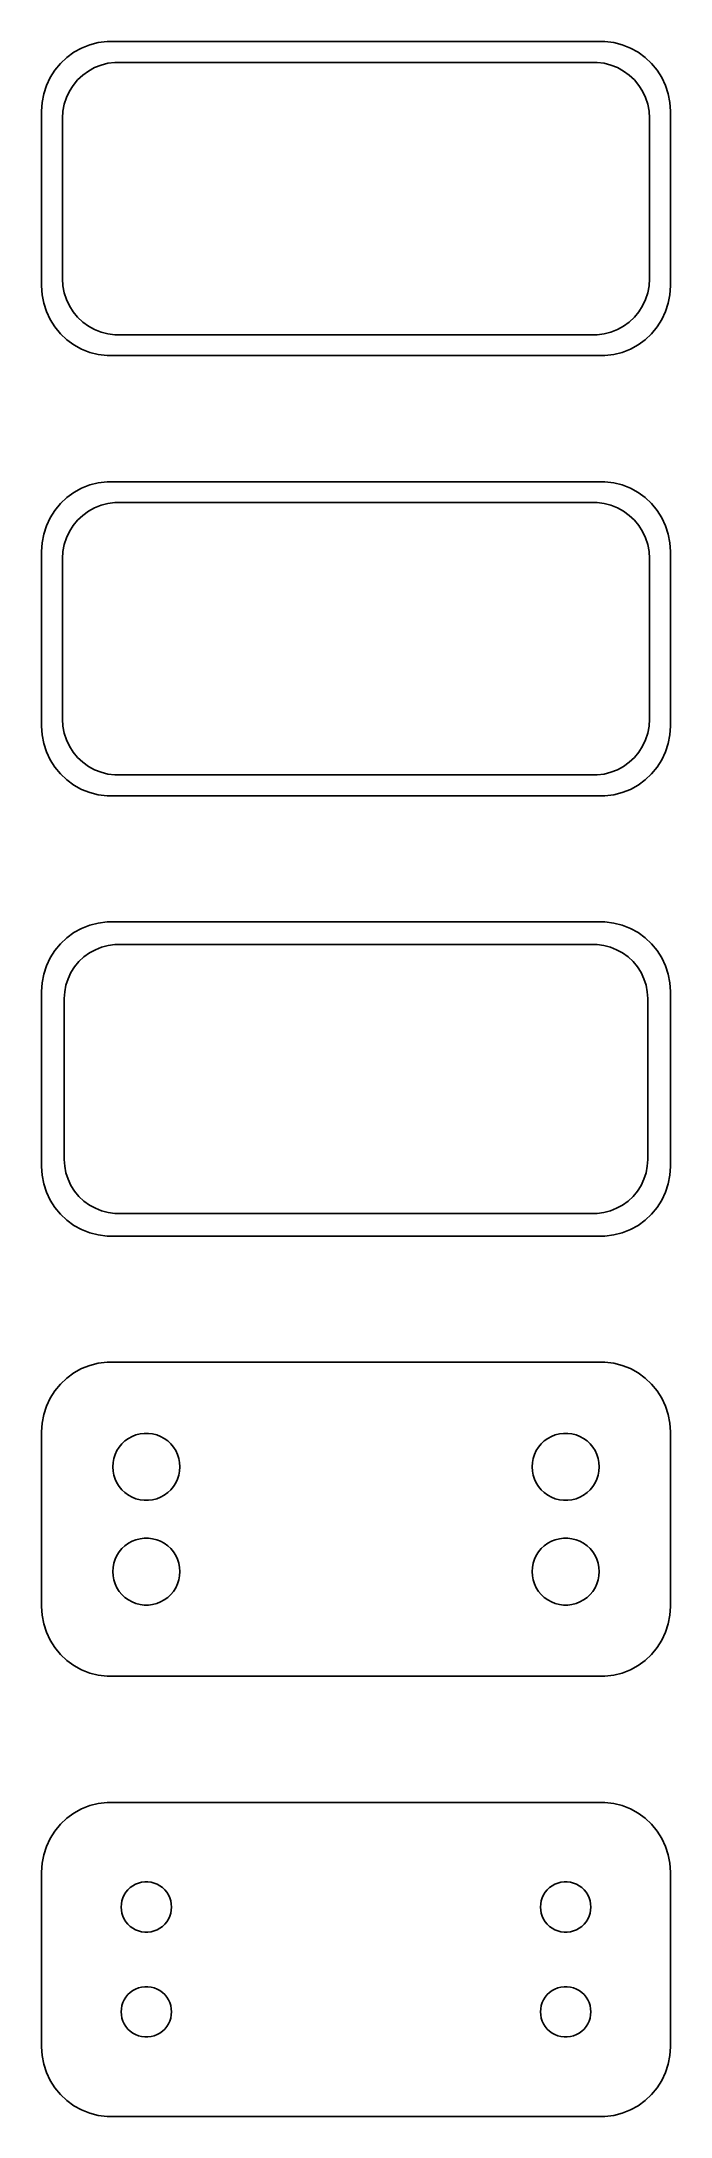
# Model space of a CAD drawing. Header units: metres. Extents: x -22 to 22, y 115 to 263.
import ezdxf

# ---------------------------------------------------------------- set-up
doc = ezdxf.new("R2010")
doc.units = ezdxf.units.M

msp = doc.modelspace()

# ---------------------------------------------------------------- linework, layer by layer
for p, q in [((-19.0451, 263.005), (-19.6289, 262.774)), ((-18.4369, 263.161), (-19.0451, 263.005)), ((-17.8139, 263.24), (-18.4369, 263.161)), ((17.8139, 263.24), (-17.8139, 263.24)), ((18.4369, 263.161), (17.8139, 263.24)), ((19.0451, 263.005), (18.4369, 263.161)), ((19.6289, 262.774), (19.0451, 263.005)), ((-21.1448, 261.673), (-21.5451, 261.189)), ((-20.6871, 262.103), (-21.1448, 261.673)), ((-20.1791, 262.472), (-20.6871, 262.103)), ((-19.6289, 262.774), (-20.1791, 262.472)), ((-19.1433, 261.127), (-18.7031, 261.369)), ((-18.7031, 261.369), (-18.2361, 261.554)), ((-18.2361, 261.554), (-17.7495, 261.679)), ((-17.7495, 261.679), (-17.2512, 261.742)), ((-17.2512, 261.742), (17.2512, 261.742)), ((17.2512, 261.742), (17.7495, 261.679)), ((17.7495, 261.679), (18.2361, 261.554)), ((18.2361, 261.554), (18.7031, 261.369)), ((18.7031, 261.369), (19.1433, 261.127)), ((20.1791, 262.472), (19.6289, 262.774)), ((20.6871, 262.103), (20.1791, 262.472)), ((21.1448, 261.673), (20.6871, 262.103)), ((21.5451, 261.189), (21.1448, 261.673)), ((-22.1489, 260.091), (-22.3429, 259.493)), ((-21.8815, 260.659), (-22.1489, 260.091)), ((-21.5451, 261.189), (-21.8815, 260.659)), ((-20.5052, 259.677), (-20.2361, 260.101)), ((-20.2361, 260.101), (-19.9159, 260.488)), ((-19.9159, 260.488), (-19.5497, 260.832)), ((-19.5497, 260.832), (-19.1433, 261.127)), ((19.1433, 261.127), (19.5497, 260.832)), ((19.5497, 260.832), (19.9159, 260.488)), ((19.9159, 260.488), (20.2361, 260.101)), ((20.2361, 260.101), (20.5052, 259.677)), ((21.8815, 260.659), (21.5451, 261.189)), ((22.1489, 260.091), (21.8815, 260.659)), ((22.3429, 259.493), (22.1489, 260.091)), ((-22.4606, 258.877), (-22.5, 258.25)), ((-22.3429, 259.493), (-22.4606, 258.877)), ((-20.9684, 258.251), (-20.8743, 258.745)), ((-20.8743, 258.745), (-20.7191, 259.222)), ((-20.7191, 259.222), (-20.5052, 259.677)), ((20.5052, 259.677), (20.7191, 259.222)), ((20.7191, 259.222), (20.8743, 258.745)), ((20.8743, 258.745), (20.9684, 258.251)), ((22.4606, 258.877), (22.3429, 259.493)), ((22.5, 258.25), (22.4606, 258.877)), ((-22.5, 258.25), (-22.5, 245.75)), ((-21, 257.75), (-20.9684, 258.251)), ((-21, 246.25), (-21, 257.75)), ((20.9684, 258.251), (21, 257.75)), ((21, 257.75), (21, 246.25)), ((22.5, 245.75), (22.5, 258.25)), ((-22.5, 245.75), (-22.4606, 245.123)), ((-22.4606, 245.123), (-22.3429, 244.507)), ((-20.9684, 245.749), (-21, 246.25)), ((-20.8743, 245.255), (-20.9684, 245.749)), ((-20.7191, 244.778), (-20.8743, 245.255)), ((20.8743, 245.255), (20.7191, 244.778)), ((20.9684, 245.749), (20.8743, 245.255)), ((21, 246.25), (20.9684, 245.749)), ((22.3429, 244.507), (22.4606, 245.123)), ((22.4606, 245.123), (22.5, 245.75)), ((-22.3429, 244.507), (-22.1489, 243.909)), ((-22.1489, 243.909), (-21.8815, 243.341)), ((-20.5052, 244.323), (-20.7191, 244.778)), ((-20.2361, 243.899), (-20.5052, 244.323)), ((-19.9159, 243.512), (-20.2361, 243.899)), ((-19.5497, 243.168), (-19.9159, 243.512)), ((19.9159, 243.512), (19.5497, 243.168)), ((20.2361, 243.899), (19.9159, 243.512)), ((20.5052, 244.323), (20.2361, 243.899)), ((20.7191, 244.778), (20.5052, 244.323)), ((21.8815, 243.341), (22.1489, 243.909)), ((22.1489, 243.909), (22.3429, 244.507)), ((-21.8815, 243.341), (-21.5451, 242.811)), ((-21.5451, 242.811), (-21.1448, 242.327)), ((-21.1448, 242.327), (-20.6871, 241.897)), ((-19.1433, 242.873), (-19.5497, 243.168)), ((-18.7031, 242.631), (-19.1433, 242.873)), ((-18.2361, 242.446), (-18.7031, 242.631)), ((-17.7495, 242.321), (-18.2361, 242.446)), ((-17.2512, 242.258), (-17.7495, 242.321)), ((17.2512, 242.258), (-17.2512, 242.258)), ((17.7495, 242.321), (17.2512, 242.258)), ((18.2361, 242.446), (17.7495, 242.321)), ((18.7031, 242.631), (18.2361, 242.446)), ((19.1433, 242.873), (18.7031, 242.631)), ((19.5497, 243.168), (19.1433, 242.873)), ((20.6871, 241.897), (21.1448, 242.327)), ((21.1448, 242.327), (21.5451, 242.811)), ((21.5451, 242.811), (21.8815, 243.341)), ((-20.6871, 241.897), (-20.1791, 241.528)), ((-20.1791, 241.528), (-19.6289, 241.226)), ((-19.6289, 241.226), (-19.0451, 240.995)), ((-19.0451, 240.995), (-18.4369, 240.839)), ((-18.4369, 240.839), (-17.8139, 240.76)), ((-17.8139, 240.76), (17.8139, 240.76)), ((17.8139, 240.76), (18.4369, 240.839)), ((18.4369, 240.839), (19.0451, 240.995)), ((19.0451, 240.995), (19.6289, 241.226)), ((19.6289, 241.226), (20.1791, 241.528)), ((20.1791, 241.528), (20.6871, 241.897)), ((-18.4369, 231.661), (-19.0451, 231.505)), ((-17.8139, 231.74), (-18.4369, 231.661)), ((17.8139, 231.74), (-17.8139, 231.74)), ((18.4369, 231.661), (17.8139, 231.74)), ((19.0451, 231.505), (18.4369, 231.661)), ((-21.1448, 230.173), (-21.5451, 229.689)), ((-20.6871, 230.603), (-21.1448, 230.173)), ((-20.1791, 230.972), (-20.6871, 230.603)), ((-19.6289, 231.274), (-20.1791, 230.972)), ((-19.0451, 231.505), (-19.6289, 231.274)), ((-18.2361, 230.054), (-17.7495, 230.179)), ((-17.7495, 230.179), (-17.2512, 230.242)), ((-17.2512, 230.242), (17.2512, 230.242)), ((17.2512, 230.242), (17.7495, 230.179)), ((17.7495, 230.179), (18.2361, 230.054)), ((19.6289, 231.274), (19.0451, 231.505)), ((20.1791, 230.972), (19.6289, 231.274)), ((20.6871, 230.603), (20.1791, 230.972)), ((21.1448, 230.173), (20.6871, 230.603)), ((21.5451, 229.689), (21.1448, 230.173)), ((-21.8815, 229.159), (-22.1489, 228.591)), ((-21.5451, 229.689), (-21.8815, 229.159)), ((-20.2361, 228.601), (-19.9159, 228.988)), ((-19.9159, 228.988), (-19.5497, 229.332)), ((-19.5497, 229.332), (-19.1433, 229.627)), ((-19.1433, 229.627), (-18.7031, 229.869)), ((-18.7031, 229.869), (-18.2361, 230.054)), ((18.2361, 230.054), (18.7031, 229.869)), ((18.7031, 229.869), (19.1433, 229.627)), ((19.1433, 229.627), (19.5497, 229.332)), ((19.5497, 229.332), (19.9159, 228.988)), ((19.9159, 228.988), (20.2361, 228.601)), ((21.8815, 229.159), (21.5451, 229.689)), ((22.1489, 228.591), (21.8815, 229.159)), ((-22.4606, 227.377), (-22.5, 226.75)), ((-22.3429, 227.993), (-22.4606, 227.377)), ((-22.1489, 228.591), (-22.3429, 227.993)), ((-20.9684, 226.751), (-20.8743, 227.245)), ((-20.8743, 227.245), (-20.7191, 227.722)), ((-20.7191, 227.722), (-20.5052, 228.177)), ((-20.5052, 228.177), (-20.2361, 228.601)), ((20.2361, 228.601), (20.5052, 228.177)), ((20.5052, 228.177), (20.7191, 227.722)), ((20.7191, 227.722), (20.8743, 227.245)), ((20.8743, 227.245), (20.9684, 226.751)), ((22.3429, 227.993), (22.1489, 228.591)), ((22.4606, 227.377), (22.3429, 227.993)), ((22.5, 226.75), (22.4606, 227.377)), ((-22.5, 226.75), (-22.5, 214.25)), ((-21, 226.25), (-20.9684, 226.751)), ((-21, 214.75), (-21, 226.25)), ((20.9684, 226.751), (21, 226.25)), ((21, 226.25), (21, 214.75)), ((22.5, 214.25), (22.5, 226.75)), ((-22.5, 214.25), (-22.4606, 213.623)), ((-20.9684, 214.249), (-21, 214.75)), ((-20.8743, 213.755), (-20.9684, 214.249)), ((20.9684, 214.249), (20.8743, 213.755)), ((21, 214.75), (20.9684, 214.249)), ((22.4606, 213.623), (22.5, 214.25)), ((-22.4606, 213.623), (-22.3429, 213.007)), ((-22.3429, 213.007), (-22.1489, 212.409)), ((-22.1489, 212.409), (-21.8815, 211.841)), ((-20.7191, 213.278), (-20.8743, 213.755)), ((-20.5052, 212.823), (-20.7191, 213.278)), ((-20.2361, 212.399), (-20.5052, 212.823)), ((-19.9159, 212.012), (-20.2361, 212.399)), ((20.2361, 212.399), (19.9159, 212.012)), ((20.5052, 212.823), (20.2361, 212.399)), ((20.7191, 213.278), (20.5052, 212.823)), ((20.8743, 213.755), (20.7191, 213.278)), ((21.8815, 211.841), (22.1489, 212.409)), ((22.1489, 212.409), (22.3429, 213.007)), ((22.3429, 213.007), (22.4606, 213.623)), ((-21.8815, 211.841), (-21.5451, 211.311)), ((-21.5451, 211.311), (-21.1448, 210.827)), ((-19.5497, 211.668), (-19.9159, 212.012)), ((-19.1433, 211.373), (-19.5497, 211.668)), ((-18.7031, 211.131), (-19.1433, 211.373)), ((-18.2361, 210.946), (-18.7031, 211.131)), ((-17.7495, 210.821), (-18.2361, 210.946)), ((18.2361, 210.946), (17.7495, 210.821)), ((18.7031, 211.131), (18.2361, 210.946)), ((19.1433, 211.373), (18.7031, 211.131)), ((19.5497, 211.668), (19.1433, 211.373)), ((19.9159, 212.012), (19.5497, 211.668)), ((21.1448, 210.827), (21.5451, 211.311)), ((21.5451, 211.311), (21.8815, 211.841)), ((-21.1448, 210.827), (-20.6871, 210.397)), ((-20.6871, 210.397), (-20.1791, 210.028)), ((-20.1791, 210.028), (-19.6289, 209.726)), ((-19.6289, 209.726), (-19.0451, 209.495)), ((-19.0451, 209.495), (-18.4369, 209.339)), ((-17.2512, 210.758), (-17.7495, 210.821)), ((17.2512, 210.758), (-17.2512, 210.758)), ((17.7495, 210.821), (17.2512, 210.758)), ((18.4369, 209.339), (19.0451, 209.495)), ((19.0451, 209.495), (19.6289, 209.726)), ((19.6289, 209.726), (20.1791, 210.028)), ((20.1791, 210.028), (20.6871, 210.397)), ((20.6871, 210.397), (21.1448, 210.827)), ((-18.4369, 209.339), (-17.8139, 209.26)), ((-17.8139, 209.26), (17.8139, 209.26)), ((17.8139, 209.26), (18.4369, 209.339)), ((-20.6871, 199.103), (-21.1448, 198.673)), ((-20.1791, 199.472), (-20.6871, 199.103)), ((-19.6289, 199.774), (-20.1791, 199.472)), ((-19.0451, 200.005), (-19.6289, 199.774)), ((-18.4369, 200.161), (-19.0451, 200.005)), ((-17.8139, 200.24), (-18.4369, 200.161)), ((17.8139, 200.24), (-17.8139, 200.24)), ((18.4369, 200.161), (17.8139, 200.24)), ((19.0451, 200.005), (18.4369, 200.161)), ((19.6289, 199.774), (19.0451, 200.005)), ((20.1791, 199.472), (19.6289, 199.774)), ((20.6871, 199.103), (20.1791, 199.472)), ((21.1448, 198.673), (20.6871, 199.103)), ((-21.8815, 197.659), (-22.1489, 197.091)), ((-21.5451, 198.189), (-21.8815, 197.659)), ((-21.1448, 198.673), (-21.5451, 198.189)), ((-19.823, 197.401), (-19.4685, 197.734)), ((-19.4685, 197.734), (-19.0751, 198.02)), ((-19.0751, 198.02), (-18.6489, 198.254)), ((-18.6489, 198.254), (-18.1967, 198.433)), ((-18.1967, 198.433), (-17.7256, 198.554)), ((-17.7256, 198.554), (-17.2432, 198.615)), ((-17.2432, 198.615), (17.2432, 198.615)), ((17.2432, 198.615), (17.7256, 198.554)), ((17.7256, 198.554), (18.1967, 198.433)), ((18.1967, 198.433), (18.6489, 198.254)), ((18.6489, 198.254), (19.0751, 198.02)), ((19.0751, 198.02), (19.4685, 197.734)), ((19.4685, 197.734), (19.823, 197.401)), ((21.5451, 198.189), (21.1448, 198.673)), ((21.8815, 197.659), (21.5451, 198.189)), ((22.1489, 197.091), (21.8815, 197.659)), ((-22.3429, 196.493), (-22.4606, 195.877)), ((-22.1489, 197.091), (-22.3429, 196.493)), ((-20.751, 195.713), (-20.6007, 196.176)), ((-20.6007, 196.176), (-20.3936, 196.616)), ((-20.3936, 196.616), (-20.133, 197.026)), ((-20.133, 197.026), (-19.823, 197.401)), ((19.823, 197.401), (20.133, 197.026)), ((20.133, 197.026), (20.3936, 196.616)), ((20.3936, 196.616), (20.6007, 196.176)), ((20.6007, 196.176), (20.751, 195.713)), ((22.3429, 196.493), (22.1489, 197.091)), ((22.4606, 195.877), (22.3429, 196.493)), ((-22.4606, 195.877), (-22.5, 195.25)), ((-22.5, 195.25), (-22.5, 182.75)), ((-20.8726, 194.75), (-20.8421, 195.235)), ((-20.8726, 183.25), (-20.8726, 194.75)), ((-20.8421, 195.235), (-20.751, 195.713)), ((20.751, 195.713), (20.8421, 195.235)), ((20.8421, 195.235), (20.8726, 194.75)), ((20.8726, 194.75), (20.8726, 183.25)), ((22.5, 195.25), (22.4606, 195.877)), ((22.5, 182.75), (22.5, 195.25)), ((-22.5, 182.75), (-22.4606, 182.123)), ((-20.8421, 182.765), (-20.8726, 183.25)), ((-20.751, 182.287), (-20.8421, 182.765)), ((20.8421, 182.765), (20.751, 182.287)), ((20.8726, 183.25), (20.8421, 182.765)), ((22.4606, 182.123), (22.5, 182.75)), ((-22.4606, 182.123), (-22.3429, 181.507)), ((-22.3429, 181.507), (-22.1489, 180.909)), ((-20.6007, 181.824), (-20.751, 182.287)), ((-20.3936, 181.384), (-20.6007, 181.824)), ((-20.133, 180.974), (-20.3936, 181.384)), ((20.3936, 181.384), (20.133, 180.974)), ((20.6007, 181.824), (20.3936, 181.384)), ((20.751, 182.287), (20.6007, 181.824)), ((22.1489, 180.909), (22.3429, 181.507)), ((22.3429, 181.507), (22.4606, 182.123)), ((-22.1489, 180.909), (-21.8815, 180.341)), ((-21.8815, 180.341), (-21.5451, 179.811)), ((-21.5451, 179.811), (-21.1448, 179.327)), ((-19.823, 180.599), (-20.133, 180.974)), ((-19.4685, 180.266), (-19.823, 180.599)), ((-19.0751, 179.98), (-19.4685, 180.266)), ((-18.6489, 179.746), (-19.0751, 179.98)), ((-18.1967, 179.567), (-18.6489, 179.746)), ((18.6489, 179.746), (18.1967, 179.567)), ((19.0751, 179.98), (18.6489, 179.746)), ((19.4685, 180.266), (19.0751, 179.98)), ((19.823, 180.599), (19.4685, 180.266)), ((20.133, 180.974), (19.823, 180.599)), ((21.1448, 179.327), (21.5451, 179.811)), ((21.5451, 179.811), (21.8815, 180.341)), ((21.8815, 180.341), (22.1489, 180.909)), ((-21.1448, 179.327), (-20.6871, 178.897)), ((-20.6871, 178.897), (-20.1791, 178.528)), ((-20.1791, 178.528), (-19.6289, 178.226)), ((-19.6289, 178.226), (-19.0451, 177.995)), ((-17.7256, 179.446), (-18.1967, 179.567)), ((-17.2432, 179.385), (-17.7256, 179.446)), ((17.2432, 179.385), (-17.2432, 179.385)), ((17.7256, 179.446), (17.2432, 179.385)), ((18.1967, 179.567), (17.7256, 179.446)), ((19.0451, 177.995), (19.6289, 178.226)), ((19.6289, 178.226), (20.1791, 178.528)), ((20.1791, 178.528), (20.6871, 178.897)), ((20.6871, 178.897), (21.1448, 179.327)), ((-19.0451, 177.995), (-18.4369, 177.839)), ((-18.4369, 177.839), (-17.8139, 177.76)), ((-17.8139, 177.76), (17.8139, 177.76)), ((17.8139, 177.76), (18.4369, 177.839)), ((18.4369, 177.839), (19.0451, 177.995)), ((-20.1791, 167.972), (-20.6871, 167.603)), ((-19.6289, 168.274), (-20.1791, 167.972)), ((-19.0451, 168.505), (-19.6289, 168.274)), ((-18.4369, 168.661), (-19.0451, 168.505)), ((-17.8139, 168.74), (-18.4369, 168.661)), ((17.8139, 168.74), (-17.8139, 168.74)), ((18.4369, 168.661), (17.8139, 168.74)), ((19.0451, 168.505), (18.4369, 168.661)), ((19.6289, 168.274), (19.0451, 168.505)), ((20.1791, 167.972), (19.6289, 168.274)), ((20.6871, 167.603), (20.1791, 167.972)), ((-21.5451, 166.689), (-21.8815, 166.159)), ((-21.1448, 167.173), (-21.5451, 166.689)), ((-20.6871, 167.603), (-21.1448, 167.173)), ((21.1448, 167.173), (20.6871, 167.603)), ((21.5451, 166.689), (21.1448, 167.173)), ((21.8815, 166.159), (21.5451, 166.689)), ((-22.3429, 164.993), (-22.4606, 164.377)), ((-22.1489, 165.591), (-22.3429, 164.993)), ((-21.8815, 166.159), (-22.1489, 165.591)), ((22.1489, 165.591), (21.8815, 166.159)), ((22.3429, 164.993), (22.1489, 165.591)), ((22.4606, 164.377), (22.3429, 164.993)), ((-22.4606, 164.377), (-22.5, 163.75)), ((-22.5, 163.75), (-22.5, 151.25)), ((-16.286, 163.276), (-16.0219, 163.422)), ((-16.0219, 163.422), (-15.7416, 163.533)), ((-15.7416, 163.533), (-15.4497, 163.607)), ((-15.4497, 163.607), (-15.1507, 163.645)), ((-15.1507, 163.645), (-14.8493, 163.645)), ((-14.8493, 163.645), (-14.5503, 163.607)), ((-14.5503, 163.607), (-14.2583, 163.533)), ((-14.2583, 163.533), (-13.9781, 163.422)), ((-13.9781, 163.422), (-13.714, 163.276)), ((13.714, 163.276), (13.9781, 163.422)), ((13.9781, 163.422), (14.2583, 163.533)), ((14.2583, 163.533), (14.5503, 163.607)), ((14.5503, 163.607), (14.8493, 163.645)), ((14.8493, 163.645), (15.1507, 163.645)), ((15.1507, 163.645), (15.4497, 163.607)), ((15.4497, 163.607), (15.7416, 163.533)), ((15.7416, 163.533), (16.0219, 163.422)), ((16.0219, 163.422), (16.286, 163.276)), ((22.5, 163.75), (22.4606, 164.377)), ((22.5, 151.25), (22.5, 163.75)), ((-17.3811, 161.551), (-17.3246, 161.847)), ((-17.3246, 161.847), (-17.2315, 162.133)), ((-17.2315, 162.133), (-17.1031, 162.406)), ((-17.1031, 162.406), (-16.9416, 162.661)), ((-16.9416, 162.661), (-16.7495, 162.893)), ((-16.7495, 162.893), (-16.5298, 163.099)), ((-16.5298, 163.099), (-16.286, 163.276)), ((-13.714, 163.276), (-13.4702, 163.099)), ((-13.4702, 163.099), (-13.2505, 162.893)), ((-13.2505, 162.893), (-13.0583, 162.661)), ((-13.0583, 162.661), (-12.8969, 162.406)), ((-12.8969, 162.406), (-12.7685, 162.133)), ((-12.7685, 162.133), (-12.6754, 161.847)), ((-12.6754, 161.847), (-12.6189, 161.551)), ((12.6189, 161.551), (12.6754, 161.847)), ((12.6754, 161.847), (12.7685, 162.133)), ((12.7685, 162.133), (12.8969, 162.406)), ((12.8969, 162.406), (13.0583, 162.661)), ((13.0583, 162.661), (13.2505, 162.893)), ((13.2505, 162.893), (13.4702, 163.099)), ((13.4702, 163.099), (13.714, 163.276)), ((16.286, 163.276), (16.5298, 163.099)), ((16.5298, 163.099), (16.7495, 162.893)), ((16.7495, 162.893), (16.9416, 162.661)), ((16.9416, 162.661), (17.1031, 162.406)), ((17.1031, 162.406), (17.2315, 162.133)), ((17.2315, 162.133), (17.3246, 161.847)), ((17.3246, 161.847), (17.3811, 161.551)), ((-17.4, 161.25), (-17.3811, 161.551)), ((-17.3811, 160.949), (-17.4, 161.25)), ((-17.3246, 160.653), (-17.3811, 160.949)), ((-17.2315, 160.367), (-17.3246, 160.653)), ((-17.1031, 160.094), (-17.2315, 160.367)), ((-12.7685, 160.367), (-12.8969, 160.094)), ((-12.6754, 160.653), (-12.7685, 160.367)), ((-12.6189, 160.949), (-12.6754, 160.653)), ((-12.6189, 161.551), (-12.6, 161.25)), ((-12.6, 161.25), (-12.6189, 160.949)), ((12.6, 161.25), (12.6189, 161.551)), ((12.6189, 160.949), (12.6, 161.25)), ((12.6754, 160.653), (12.6189, 160.949)), ((12.7685, 160.367), (12.6754, 160.653)), ((12.8969, 160.094), (12.7685, 160.367)), ((17.2315, 160.367), (17.1031, 160.094)), ((17.3246, 160.653), (17.2315, 160.367)), ((17.3811, 160.949), (17.3246, 160.653)), ((17.3811, 161.551), (17.4, 161.25)), ((17.4, 161.25), (17.3811, 160.949)), ((-16.9416, 159.839), (-17.1031, 160.094)), ((-16.7495, 159.607), (-16.9416, 159.839)), ((-16.5298, 159.401), (-16.7495, 159.607)), ((-16.286, 159.224), (-16.5298, 159.401)), ((-16.0219, 159.078), (-16.286, 159.224)), ((-15.7416, 158.967), (-16.0219, 159.078)), ((-15.4497, 158.893), (-15.7416, 158.967)), ((-15.1507, 158.855), (-15.4497, 158.893)), ((-14.5503, 158.893), (-14.8493, 158.855)), ((-14.2583, 158.967), (-14.5503, 158.893)), ((-13.9781, 159.078), (-14.2583, 158.967)), ((-13.714, 159.224), (-13.9781, 159.078)), ((-13.4702, 159.401), (-13.714, 159.224)), ((-13.2505, 159.607), (-13.4702, 159.401)), ((-13.0583, 159.839), (-13.2505, 159.607)), ((-12.8969, 160.094), (-13.0583, 159.839)), ((13.0583, 159.839), (12.8969, 160.094)), ((13.2505, 159.607), (13.0583, 159.839)), ((13.4702, 159.401), (13.2505, 159.607)), ((13.714, 159.224), (13.4702, 159.401)), ((13.9781, 159.078), (13.714, 159.224)), ((14.2583, 158.967), (13.9781, 159.078)), ((14.5503, 158.893), (14.2583, 158.967)), ((14.8493, 158.855), (14.5503, 158.893)), ((15.4497, 158.893), (15.1507, 158.855)), ((15.7416, 158.967), (15.4497, 158.893)), ((16.0219, 159.078), (15.7416, 158.967)), ((16.286, 159.224), (16.0219, 159.078)), ((16.5298, 159.401), (16.286, 159.224)), ((16.7495, 159.607), (16.5298, 159.401)), ((16.9416, 159.839), (16.7495, 159.607)), ((17.1031, 160.094), (16.9416, 159.839)), ((-14.8493, 158.855), (-15.1507, 158.855)), ((15.1507, 158.855), (14.8493, 158.855)), ((-16.286, 155.776), (-16.0219, 155.922)), ((-16.0219, 155.922), (-15.7416, 156.033)), ((-15.7416, 156.033), (-15.4497, 156.107)), ((-15.4497, 156.107), (-15.1507, 156.145)), ((-15.1507, 156.145), (-14.8493, 156.145)), ((-14.8493, 156.145), (-14.5503, 156.107)), ((-14.5503, 156.107), (-14.2583, 156.033)), ((-14.2583, 156.033), (-13.9781, 155.922)), ((-13.9781, 155.922), (-13.714, 155.776)), ((13.714, 155.776), (13.9781, 155.922)), ((13.9781, 155.922), (14.2583, 156.033)), ((14.2583, 156.033), (14.5503, 156.107)), ((14.5503, 156.107), (14.8493, 156.145)), ((14.8493, 156.145), (15.1507, 156.145)), ((15.1507, 156.145), (15.4497, 156.107)), ((15.4497, 156.107), (15.7416, 156.033)), ((15.7416, 156.033), (16.0219, 155.922)), ((16.0219, 155.922), (16.286, 155.776)), ((-17.3246, 154.347), (-17.2315, 154.633)), ((-17.2315, 154.633), (-17.1031, 154.906)), ((-17.1031, 154.906), (-16.9416, 155.161)), ((-16.9416, 155.161), (-16.7495, 155.393)), ((-16.7495, 155.393), (-16.5298, 155.599)), ((-16.5298, 155.599), (-16.286, 155.776)), ((-13.714, 155.776), (-13.4702, 155.599)), ((-13.4702, 155.599), (-13.2505, 155.393)), ((-13.2505, 155.393), (-13.0583, 155.161)), ((-13.0583, 155.161), (-12.8969, 154.906)), ((-12.8969, 154.906), (-12.7685, 154.633)), ((-12.7685, 154.633), (-12.6754, 154.347)), ((12.6754, 154.347), (12.7685, 154.633)), ((12.7685, 154.633), (12.8969, 154.906)), ((12.8969, 154.906), (13.0583, 155.161)), ((13.0583, 155.161), (13.2505, 155.393)), ((13.2505, 155.393), (13.4702, 155.599)), ((13.4702, 155.599), (13.714, 155.776)), ((16.286, 155.776), (16.5298, 155.599)), ((16.5298, 155.599), (16.7495, 155.393)), ((16.7495, 155.393), (16.9416, 155.161)), ((16.9416, 155.161), (17.1031, 154.906)), ((17.1031, 154.906), (17.2315, 154.633)), ((17.2315, 154.633), (17.3246, 154.347)), ((-17.4, 153.75), (-17.3811, 154.051)), ((-17.3811, 153.449), (-17.4, 153.75)), ((-17.3811, 154.051), (-17.3246, 154.347)), ((-17.3246, 153.153), (-17.3811, 153.449)), ((-17.2315, 152.867), (-17.3246, 153.153)), ((-12.6754, 153.153), (-12.7685, 152.867)), ((-12.6754, 154.347), (-12.6189, 154.051)), ((-12.6189, 153.449), (-12.6754, 153.153)), ((-12.6189, 154.051), (-12.6, 153.75)), ((-12.6, 153.75), (-12.6189, 153.449)), ((12.6, 153.75), (12.6189, 154.051)), ((12.6189, 153.449), (12.6, 153.75)), ((12.6189, 154.051), (12.6754, 154.347)), ((12.6754, 153.153), (12.6189, 153.449)), ((12.7685, 152.867), (12.6754, 153.153)), ((17.3246, 153.153), (17.2315, 152.867)), ((17.3246, 154.347), (17.3811, 154.051)), ((17.3811, 153.449), (17.3246, 153.153)), ((17.3811, 154.051), (17.4, 153.75)), ((17.4, 153.75), (17.3811, 153.449)), ((-17.1031, 152.594), (-17.2315, 152.867)), ((-16.9416, 152.339), (-17.1031, 152.594)), ((-16.7495, 152.107), (-16.9416, 152.339)), ((-16.5298, 151.901), (-16.7495, 152.107)), ((-16.286, 151.724), (-16.5298, 151.901)), ((-16.0219, 151.578), (-16.286, 151.724)), ((-15.7416, 151.467), (-16.0219, 151.578)), ((-15.4497, 151.393), (-15.7416, 151.467)), ((-14.2583, 151.467), (-14.5503, 151.393)), ((-13.9781, 151.578), (-14.2583, 151.467)), ((-13.714, 151.724), (-13.9781, 151.578)), ((-13.4702, 151.901), (-13.714, 151.724)), ((-13.2505, 152.107), (-13.4702, 151.901)), ((-13.0583, 152.339), (-13.2505, 152.107)), ((-12.8969, 152.594), (-13.0583, 152.339)), ((-12.7685, 152.867), (-12.8969, 152.594)), ((12.8969, 152.594), (12.7685, 152.867)), ((13.0583, 152.339), (12.8969, 152.594)), ((13.2505, 152.107), (13.0583, 152.339)), ((13.4702, 151.901), (13.2505, 152.107)), ((13.714, 151.724), (13.4702, 151.901)), ((13.9781, 151.578), (13.714, 151.724)), ((14.2583, 151.467), (13.9781, 151.578)), ((14.5503, 151.393), (14.2583, 151.467)), ((15.7416, 151.467), (15.4497, 151.393)), ((16.0219, 151.578), (15.7416, 151.467)), ((16.286, 151.724), (16.0219, 151.578)), ((16.5298, 151.901), (16.286, 151.724)), ((16.7495, 152.107), (16.5298, 151.901)), ((16.9416, 152.339), (16.7495, 152.107)), ((17.1031, 152.594), (16.9416, 152.339)), ((17.2315, 152.867), (17.1031, 152.594)), ((-22.5, 151.25), (-22.4606, 150.623)), ((-22.4606, 150.623), (-22.3429, 150.007)), ((-22.3429, 150.007), (-22.1489, 149.409)), ((-15.1507, 151.355), (-15.4497, 151.393)), ((-14.8493, 151.355), (-15.1507, 151.355)), ((-14.5503, 151.393), (-14.8493, 151.355)), ((14.8493, 151.355), (14.5503, 151.393)), ((15.1507, 151.355), (14.8493, 151.355)), ((15.4497, 151.393), (15.1507, 151.355)), ((22.1489, 149.409), (22.3429, 150.007)), ((22.3429, 150.007), (22.4606, 150.623)), ((22.4606, 150.623), (22.5, 151.25)), ((-22.1489, 149.409), (-21.8815, 148.841)), ((-21.8815, 148.841), (-21.5451, 148.311)), ((21.5451, 148.311), (21.8815, 148.841)), ((21.8815, 148.841), (22.1489, 149.409)), ((-21.5451, 148.311), (-21.1448, 147.827)), ((-21.1448, 147.827), (-20.6871, 147.397)), ((-20.6871, 147.397), (-20.1791, 147.028)), ((-20.1791, 147.028), (-19.6289, 146.726)), ((19.6289, 146.726), (20.1791, 147.028)), ((20.1791, 147.028), (20.6871, 147.397)), ((20.6871, 147.397), (21.1448, 147.827)), ((21.1448, 147.827), (21.5451, 148.311)), ((-19.6289, 146.726), (-19.0451, 146.495)), ((-19.0451, 146.495), (-18.4369, 146.339)), ((-18.4369, 146.339), (-17.8139, 146.26)), ((-17.8139, 146.26), (17.8139, 146.26)), ((17.8139, 146.26), (18.4369, 146.339)), ((18.4369, 146.339), (19.0451, 146.495)), ((19.0451, 146.495), (19.6289, 146.726)), ((-19.6289, 136.774), (-20.1791, 136.472)), ((-19.0451, 137.005), (-19.6289, 136.774)), ((-18.4369, 137.161), (-19.0451, 137.005)), ((-17.8139, 137.24), (-18.4369, 137.161)), ((17.8139, 137.24), (-17.8139, 137.24)), ((18.4369, 137.161), (17.8139, 137.24)), ((19.0451, 137.005), (18.4369, 137.161)), ((19.6289, 136.774), (19.0451, 137.005)), ((20.1791, 136.472), (19.6289, 136.774)), ((-21.5451, 135.189), (-21.8815, 134.659)), ((-21.1448, 135.673), (-21.5451, 135.189)), ((-20.6871, 136.103), (-21.1448, 135.673)), ((-20.1791, 136.472), (-20.6871, 136.103)), ((20.6871, 136.103), (20.1791, 136.472)), ((21.1448, 135.673), (20.6871, 136.103)), ((21.5451, 135.189), (21.1448, 135.673)), ((21.8815, 134.659), (21.5451, 135.189)), ((-22.1489, 134.091), (-22.3429, 133.493)), ((-21.8815, 134.659), (-22.1489, 134.091)), ((22.1489, 134.091), (21.8815, 134.659)), ((22.3429, 133.493), (22.1489, 134.091)), ((-22.4606, 132.877), (-22.5, 132.25)), ((-22.5, 132.25), (-22.5, 119.75)), ((-22.3429, 133.493), (-22.4606, 132.877)), ((22.4606, 132.877), (22.3429, 133.493)), ((22.5, 132.25), (22.4606, 132.877)), ((22.5, 119.75), (22.5, 132.25)), ((-16.5773, 130.617), (-16.4562, 130.808)), ((-16.4562, 130.808), (-16.3121, 130.982)), ((-16.3121, 130.982), (-16.1474, 131.137)), ((-16.1474, 131.137), (-15.9645, 131.27)), ((-15.9645, 131.27), (-15.7664, 131.379)), ((-15.7664, 131.379), (-15.5562, 131.462)), ((-15.5562, 131.462), (-15.3373, 131.518)), ((-15.3373, 131.518), (-15.113, 131.546)), ((-15.113, 131.546), (-14.887, 131.546)), ((-14.887, 131.546), (-14.6627, 131.518)), ((-14.6627, 131.518), (-14.4438, 131.462)), ((-14.4438, 131.462), (-14.2336, 131.379)), ((-14.2336, 131.379), (-14.0355, 131.27)), ((-14.0355, 131.27), (-13.8526, 131.137)), ((-13.8526, 131.137), (-13.6879, 130.982)), ((-13.6879, 130.982), (-13.5438, 130.808)), ((-13.5438, 130.808), (-13.4226, 130.617)), ((13.4226, 130.617), (13.5438, 130.808)), ((13.5438, 130.808), (13.6879, 130.982)), ((13.6879, 130.982), (13.8526, 131.137)), ((13.8526, 131.137), (14.0355, 131.27)), ((14.0355, 131.27), (14.2336, 131.379)), ((14.2336, 131.379), (14.4438, 131.462)), ((14.4438, 131.462), (14.6627, 131.518)), ((14.6627, 131.518), (14.887, 131.546)), ((14.887, 131.546), (15.113, 131.546)), ((15.113, 131.546), (15.3373, 131.518)), ((15.3373, 131.518), (15.5562, 131.462)), ((15.5562, 131.462), (15.7664, 131.379)), ((15.7664, 131.379), (15.9645, 131.27)), ((15.9645, 131.27), (16.1474, 131.137)), ((16.1474, 131.137), (16.3121, 130.982)), ((16.3121, 130.982), (16.4562, 130.808)), ((16.4562, 130.808), (16.5773, 130.617)), ((-16.8, 129.75), (-16.7858, 129.976)), ((-16.7858, 129.524), (-16.8, 129.75)), ((-16.7858, 129.976), (-16.7434, 130.198)), ((-16.7434, 129.302), (-16.7858, 129.524)), ((-16.7434, 130.198), (-16.6736, 130.413)), ((-16.6736, 129.087), (-16.7434, 129.302)), ((-16.6736, 130.413), (-16.5773, 130.617)), ((-13.4226, 130.617), (-13.3264, 130.413)), ((-13.3264, 130.413), (-13.2565, 130.198)), ((-13.2565, 129.302), (-13.3264, 129.087)), ((-13.2565, 130.198), (-13.2142, 129.976)), ((-13.2142, 129.524), (-13.2565, 129.302)), ((-13.2142, 129.976), (-13.2, 129.75)), ((-13.2, 129.75), (-13.2142, 129.524)), ((13.2, 129.75), (13.2142, 129.976)), ((13.2142, 129.524), (13.2, 129.75)), ((13.2142, 129.976), (13.2565, 130.198)), ((13.2565, 129.302), (13.2142, 129.524)), ((13.2565, 130.198), (13.3264, 130.413)), ((13.3264, 129.087), (13.2565, 129.302)), ((13.3264, 130.413), (13.4226, 130.617)), ((16.5773, 130.617), (16.6736, 130.413)), ((16.6736, 130.413), (16.7434, 130.198)), ((16.7434, 129.302), (16.6736, 129.087)), ((16.7434, 130.198), (16.7858, 129.976)), ((16.7858, 129.524), (16.7434, 129.302)), ((16.7858, 129.976), (16.8, 129.75)), ((16.8, 129.75), (16.7858, 129.524)), ((-16.5773, 128.883), (-16.6736, 129.087)), ((-16.4562, 128.692), (-16.5773, 128.883)), ((-16.3121, 128.518), (-16.4562, 128.692)), ((-16.1474, 128.363), (-16.3121, 128.518)), ((-15.9645, 128.23), (-16.1474, 128.363)), ((-15.7664, 128.121), (-15.9645, 128.23)), ((-15.5562, 128.038), (-15.7664, 128.121)), ((-15.3373, 127.982), (-15.5562, 128.038)), ((-15.113, 127.954), (-15.3373, 127.982)), ((-14.887, 127.954), (-15.113, 127.954)), ((-14.6627, 127.982), (-14.887, 127.954)), ((-14.4438, 128.038), (-14.6627, 127.982)), ((-14.2336, 128.121), (-14.4438, 128.038)), ((-14.0355, 128.23), (-14.2336, 128.121)), ((-13.8526, 128.363), (-14.0355, 128.23)), ((-13.6879, 128.518), (-13.8526, 128.363)), ((-13.5438, 128.692), (-13.6879, 128.518)), ((-13.4226, 128.883), (-13.5438, 128.692)), ((-13.3264, 129.087), (-13.4226, 128.883)), ((13.4226, 128.883), (13.3264, 129.087)), ((13.5438, 128.692), (13.4226, 128.883)), ((13.6879, 128.518), (13.5438, 128.692)), ((13.8526, 128.363), (13.6879, 128.518)), ((14.0355, 128.23), (13.8526, 128.363)), ((14.2336, 128.121), (14.0355, 128.23)), ((14.4438, 128.038), (14.2336, 128.121)), ((14.6627, 127.982), (14.4438, 128.038)), ((14.887, 127.954), (14.6627, 127.982)), ((15.113, 127.954), (14.887, 127.954)), ((15.3373, 127.982), (15.113, 127.954)), ((15.5562, 128.038), (15.3373, 127.982)), ((15.7664, 128.121), (15.5562, 128.038)), ((15.9645, 128.23), (15.7664, 128.121)), ((16.1474, 128.363), (15.9645, 128.23)), ((16.3121, 128.518), (16.1474, 128.363)), ((16.4562, 128.692), (16.3121, 128.518)), ((16.5773, 128.883), (16.4562, 128.692)), ((16.6736, 129.087), (16.5773, 128.883)), ((-16.5773, 123.117), (-16.4562, 123.308)), ((-16.4562, 123.308), (-16.3121, 123.482)), ((-16.3121, 123.482), (-16.1474, 123.637)), ((-16.1474, 123.637), (-15.9645, 123.77)), ((-15.9645, 123.77), (-15.7664, 123.879)), ((-15.7664, 123.879), (-15.5562, 123.962)), ((-15.5562, 123.962), (-15.3373, 124.018)), ((-15.3373, 124.018), (-15.113, 124.046)), ((-15.113, 124.046), (-14.887, 124.046)), ((-14.887, 124.046), (-14.6627, 124.018)), ((-14.6627, 124.018), (-14.4438, 123.962)), ((-14.4438, 123.962), (-14.2336, 123.879)), ((-14.2336, 123.879), (-14.0355, 123.77)), ((-14.0355, 123.77), (-13.8526, 123.637)), ((-13.8526, 123.637), (-13.6879, 123.482)), ((-13.6879, 123.482), (-13.5438, 123.308)), ((-13.5438, 123.308), (-13.4226, 123.117)), ((13.4226, 123.117), (13.5438, 123.308)), ((13.5438, 123.308), (13.6879, 123.482)), ((13.6879, 123.482), (13.8526, 123.637)), ((13.8526, 123.637), (14.0355, 123.77)), ((14.0355, 123.77), (14.2336, 123.879)), ((14.2336, 123.879), (14.4438, 123.962)), ((14.4438, 123.962), (14.6627, 124.018)), ((14.6627, 124.018), (14.887, 124.046)), ((14.887, 124.046), (15.113, 124.046)), ((15.113, 124.046), (15.3373, 124.018)), ((15.3373, 124.018), (15.5562, 123.962)), ((15.5562, 123.962), (15.7664, 123.879)), ((15.7664, 123.879), (15.9645, 123.77)), ((15.9645, 123.77), (16.1474, 123.637)), ((16.1474, 123.637), (16.3121, 123.482)), ((16.3121, 123.482), (16.4562, 123.308)), ((16.4562, 123.308), (16.5773, 123.117)), ((-16.8, 122.25), (-16.7858, 122.476)), ((-16.7858, 122.024), (-16.8, 122.25)), ((-16.7858, 122.476), (-16.7434, 122.698)), ((-16.7434, 121.802), (-16.7858, 122.024)), ((-16.7434, 122.698), (-16.6736, 122.913)), ((-16.6736, 121.587), (-16.7434, 121.802)), ((-16.6736, 122.913), (-16.5773, 123.117)), ((-13.4226, 123.117), (-13.3264, 122.913)), ((-13.3264, 122.913), (-13.2565, 122.698)), ((-13.2565, 121.802), (-13.3264, 121.587)), ((-13.2565, 122.698), (-13.2142, 122.476)), ((-13.2142, 122.024), (-13.2565, 121.802)), ((-13.2142, 122.476), (-13.2, 122.25)), ((-13.2, 122.25), (-13.2142, 122.024)), ((13.2, 122.25), (13.2142, 122.476)), ((13.2142, 122.024), (13.2, 122.25)), ((13.2142, 122.476), (13.2565, 122.698)), ((13.2565, 121.802), (13.2142, 122.024)), ((13.2565, 122.698), (13.3264, 122.913)), ((13.3264, 121.587), (13.2565, 121.802)), ((13.3264, 122.913), (13.4226, 123.117)), ((16.5773, 123.117), (16.6736, 122.913)), ((16.6736, 122.913), (16.7434, 122.698)), ((16.7434, 121.802), (16.6736, 121.587)), ((16.7434, 122.698), (16.7858, 122.476)), ((16.7858, 122.024), (16.7434, 121.802)), ((16.7858, 122.476), (16.8, 122.25)), ((16.8, 122.25), (16.7858, 122.024)), ((-16.5773, 121.383), (-16.6736, 121.587)), ((-16.4562, 121.192), (-16.5773, 121.383)), ((-16.3121, 121.018), (-16.4562, 121.192)), ((-16.1474, 120.863), (-16.3121, 121.018)), ((-15.9645, 120.73), (-16.1474, 120.863)), ((-15.7664, 120.621), (-15.9645, 120.73)), ((-15.5562, 120.538), (-15.7664, 120.621)), ((-15.3373, 120.482), (-15.5562, 120.538)), ((-15.113, 120.454), (-15.3373, 120.482)), ((-14.887, 120.454), (-15.113, 120.454)), ((-14.6627, 120.482), (-14.887, 120.454)), ((-14.4438, 120.538), (-14.6627, 120.482)), ((-14.2336, 120.621), (-14.4438, 120.538)), ((-14.0355, 120.73), (-14.2336, 120.621)), ((-13.8526, 120.863), (-14.0355, 120.73)), ((-13.6879, 121.018), (-13.8526, 120.863)), ((-13.5438, 121.192), (-13.6879, 121.018)), ((-13.4226, 121.383), (-13.5438, 121.192)), ((-13.3264, 121.587), (-13.4226, 121.383)), ((13.4226, 121.383), (13.3264, 121.587)), ((13.5438, 121.192), (13.4226, 121.383)), ((13.6879, 121.018), (13.5438, 121.192)), ((13.8526, 120.863), (13.6879, 121.018)), ((14.0355, 120.73), (13.8526, 120.863)), ((14.2336, 120.621), (14.0355, 120.73)), ((14.4438, 120.538), (14.2336, 120.621)), ((14.6627, 120.482), (14.4438, 120.538)), ((14.887, 120.454), (14.6627, 120.482)), ((15.113, 120.454), (14.887, 120.454)), ((15.3373, 120.482), (15.113, 120.454)), ((15.5562, 120.538), (15.3373, 120.482)), ((15.7664, 120.621), (15.5562, 120.538)), ((15.9645, 120.73), (15.7664, 120.621)), ((16.1474, 120.863), (15.9645, 120.73)), ((16.3121, 121.018), (16.1474, 120.863)), ((16.4562, 121.192), (16.3121, 121.018)), ((16.5773, 121.383), (16.4562, 121.192)), ((16.6736, 121.587), (16.5773, 121.383)), ((-22.5, 119.75), (-22.4606, 119.123)), ((-22.4606, 119.123), (-22.3429, 118.507)), ((22.3429, 118.507), (22.4606, 119.123)), ((22.4606, 119.123), (22.5, 119.75)), ((-22.3429, 118.507), (-22.1489, 117.909)), ((-22.1489, 117.909), (-21.8815, 117.341)), ((-21.8815, 117.341), (-21.5451, 116.811)), ((21.5451, 116.811), (21.8815, 117.341)), ((21.8815, 117.341), (22.1489, 117.909)), ((22.1489, 117.909), (22.3429, 118.507)), ((-21.5451, 116.811), (-21.1448, 116.327)), ((-21.1448, 116.327), (-20.6871, 115.897)), ((-20.6871, 115.897), (-20.1791, 115.528)), ((20.1791, 115.528), (20.6871, 115.897)), ((20.6871, 115.897), (21.1448, 116.327)), ((21.1448, 116.327), (21.5451, 116.811)), ((-20.1791, 115.528), (-19.6289, 115.226)), ((-19.6289, 115.226), (-19.0451, 114.995)), ((-19.0451, 114.995), (-18.4369, 114.839)), ((-18.4369, 114.839), (-17.8139, 114.76)), ((-17.8139, 114.76), (17.8139, 114.76)), ((17.8139, 114.76), (18.4369, 114.839)), ((18.4369, 114.839), (19.0451, 114.995)), ((19.0451, 114.995), (19.6289, 115.226)), ((19.6289, 115.226), (20.1791, 115.528))]:
    msp.add_line(p, q)

doc.saveas('drawing.dxf')
